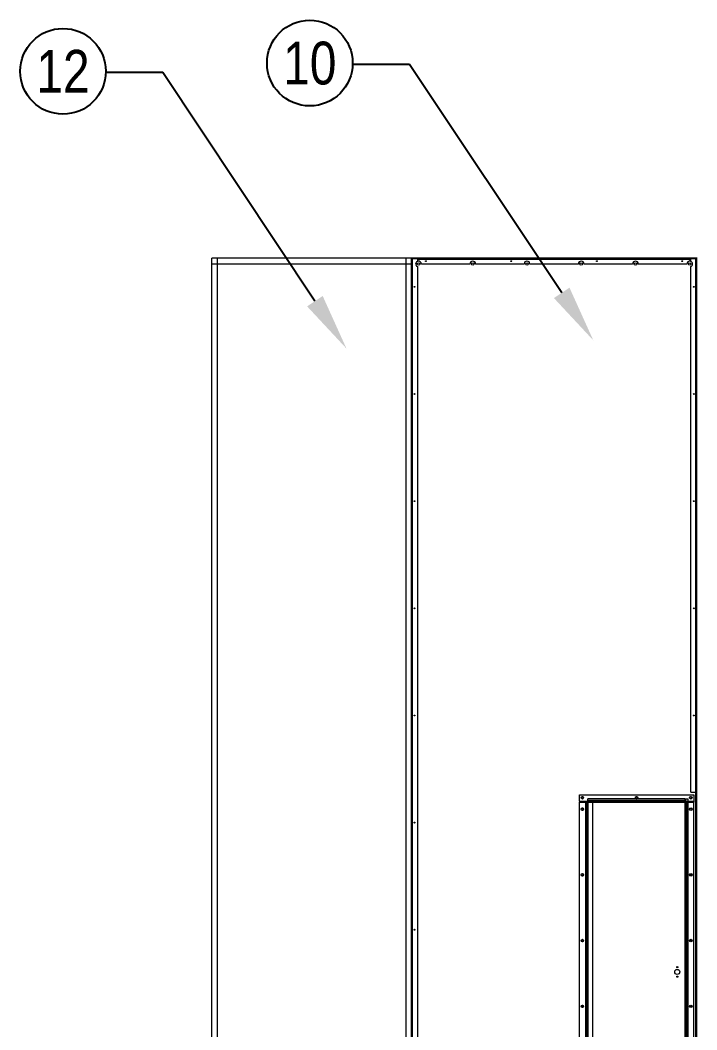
# Model space of a CAD drawing. Header units: millimetres. Extents: x -661384 to 33175, y -139129 to 24362.
# Drawn here: x 11989 to 14360, y 11649 to 15183 of the extents above; entities that cross this region are included whole.
import ezdxf
from ezdxf import colors
from ezdxf.entities.mleader import LeaderData, LeaderLine
from ezdxf.enums import TextEntityAlignment as Align
from ezdxf.math import Vec2, Vec3

# ---------------------------------------------------------------- set-up
doc = ezdxf.new("R2010")
doc.units = ezdxf.units.MM
doc.layers.add('냉각탑_dim', color=1, linetype='Continuous')
doc.layers.add('냉각탑_text', color=3, linetype='Continuous')
doc.styles.get("Standard").update_dxf_attribs({"font": 'arial.ttf'})

# ---------------------------------------------------------------- blocks, each defined once
blk = doc.blocks.new('A$C5FB90F76')
at = {"color": 7, "lineweight": 13}
for p, q in [((0, 0), (0, 1200)), ((2.8, 0), (2.8, 1200)), ((25, 0), (25, 1200))]:
    blk.add_line(p, q, dxfattribs=at)
at = {"color": 7, "lineweight": 13, "ltscale": 0.014}
for p, q in [((2.8, 1200), (0, 1200)), ((2.8, 0), (0, 0))]:
    blk.add_line(p, q, dxfattribs=at)
at = {"color": 7, "lineweight": 13, "ltscale": 0.111}
for p, q in [((25, 1200), (2.8, 1200)), ((2.8, 0), (25, 0))]:
    blk.add_line(p, q, dxfattribs=at)
at = {"color": 7, "lineweight": 13}
for centre in [(15, 1175), (15, 945), (15, 715), (15, 485), (15, 255), (15, 25)]:
    blk.add_circle(centre, 3, dxfattribs=at)
blk = doc.blocks.new('A$C6C1445C5')
at = {"color": 7, "lineweight": 13}
for p, q in [((0, 25), (400, 25)), ((0, 22.2), (400, 22.2)), ((0, 0), (400, 0))]:
    blk.add_line(p, q, dxfattribs=at)
at = {"color": 7, "lineweight": 13, "ltscale": 0.035}
for p, q in [((0, 22.2), (0, 25)), ((400, 22.2), (400, 25))]:
    blk.add_line(p, q, dxfattribs=at)
at = {"color": 7, "lineweight": 13, "ltscale": 0.2775}
for p, q in [((0, 22.2), (0, 0)), ((400, 0), (400, 22.2))]:
    blk.add_line(p, q, dxfattribs=at)
at = {"color": 7, "lineweight": 13}
for centre in [(10, 10), (200, 10), (390, 10)]:
    blk.add_circle(centre, 3, dxfattribs=at)
blk = doc.blocks.new('A$C01666899')
at = {"color": 4, "lineweight": 13}
for p, q in [((1212, 354), (0, 354)), ((0, 343.1), (0, 2.9)), ((6.6, 343.1), (6.6, 2.9)), ((1202.3, 347.4), (9.7, 347.4)), ((1202.3, 344), (9.7, 344)), ((10, 343.1), (10, 20)), ((11.4, 20), (11.4, 342.6)), ((11.4, 342.6), (1200.6, 342.6)), ((1200.6, 342.6), (1200.6, 20)), ((1202, 20), (1202, 343.1)), ((1205.4, 2.9), (1205.4, 343.1)), ((1212, 2.9), (1212, 343.1)), ((1202.3, 20), (9.7, 20)), ((1202.3, 3.4), (9.7, 3.4)), ((1202.3, 0), (9.7, 0))]:
    blk.add_line(p, q, dxfattribs=at)
at = {"color": 4, "lineweight": 13, "ltscale": 0.04}
for p, q in [((0, 346), (0, 354)), ((1212, 346), (1212, 354))]:
    blk.add_line(p, q, dxfattribs=at)
at = {"color": 4, "lineweight": 13, "ltscale": 0.0485}
for p, q in [((9.7, 346), (0, 346)), ((1212, 346), (1202.3, 346))]:
    blk.add_line(p, q, dxfattribs=at)
at = {"color": 4, "lineweight": 13, "ltscale": 0.033}
for p, q in [((6.6, 343.1), (0, 343.1)), ((1205.4, 343.1), (1212, 343.1)), ((6.6, 2.9), (0, 2.9)), ((1205.4, 2.9), (1212, 2.9))]:
    blk.add_line(p, q, dxfattribs=at)
at = {"color": 4, "lineweight": 13, "ltscale": 0.017}
for p, q in [((6.6, 343.1), (10, 343.1)), ((1205.4, 343.1), (1202, 343.1)), ((1202.3, 347.4), (1202.3, 344)), ((9.7, 3.4), (9.7, 0)), ((1202.3, 3.4), (1202.3, 0))]:
    blk.add_line(p, q, dxfattribs=at)
at = {"color": 4, "lineweight": 13, "ltscale": 0.0085}
for p, q in [((9.7, 344), (8, 344)), ((1202.3, 344), (1204, 344)), ((9.7, 2), (8, 2)), ((1202.3, 2), (1204, 2))]:
    blk.add_line(p, q, dxfattribs=at)
at = {"color": 4, "lineweight": 13, "ltscale": 0.0045}
for p, q in [((8, 343.1), (8, 344)), ((10, 343.1), (10, 344)), ((1202, 344), (1202, 343.1)), ((1204, 344), (1204, 343.1)), ((8, 2), (8, 2.9)), ((1204, 2.9), (1204, 2))]:
    blk.add_line(p, q, dxfattribs=at)
at = {"color": 4, "lineweight": 13, "ltscale": 0.007}
for p, q in [((9.7, 347.4), (9.7, 346)), ((1202.3, 347.4), (1202.3, 346))]:
    blk.add_line(p, q, dxfattribs=at)
at = {"color": 4, "lineweight": 13, "ltscale": 0.01}
blk.add_line((9.7, 346), (9.7, 344), dxfattribs=at)
at = {"color": 4, "lineweight": 13, "ltscale": 0.0155}
for p, q in [((6.6, 2.9), (9.7, 2.9)), ((1205.4, 2.9), (1202.3, 2.9))]:
    blk.add_line(p, q, dxfattribs=at)
at = {"color": 4, "lineweight": 13, "ltscale": 0.083}
for p, q in [((9.7, 20), (9.7, 3.4)), ((1202.3, 3.4), (1202.3, 20))]:
    blk.add_line(p, q, dxfattribs=at)
at = {"color": 4, "lineweight": 13}
for centre, radius in [((606, 316), 9), ((589.5, 316), 2), ((622.5, 316), 2)]:
    blk.add_circle(centre, radius, dxfattribs=at)
blk = doc.blocks.new('1')
at = {"color": 0, "lineweight": 20}
for p, q in [((14360.8, 14349.5), (12660.8, 14349.5)), ((12660.8, 11149.5), (12660.8, 14349.5)), ((12680.8, 11149.5), (12680.8, 14349.5)), ((13340.8, 14349.5), (13340.8, 11149.5)), ((13360.8, 14349.5), (13360.8, 11149.5)), ((13360.8, 14329.5), (12660.8, 14329.5))]:
    blk.add_line(p, q, dxfattribs=at)
at = {"color": 7, "lineweight": 20}
for p, q in [((13360.8, 11213.2), (13360.8, 14347.8)), ((13364.2, 11213.2), (13364.2, 14347.8)), ((13382.8, 14349.5), (14336.8, 14349.5)), ((14355.4, 14347.8), (14355.4, 11214.9)), ((14358.8, 14347.8), (14358.8, 11213.2)), ((13380.8, 14320.3), (13380.8, 11213.2)), ((13382.8, 14346.1), (14336.8, 14346.1)), ((14338.8, 12481.5), (14338.8, 14320.3)), ((13973.8, 12446.5), (13973.8, 11246.5)), ((14323.8, 12446.5), (13973.8, 12446.5)), ((14323.8, 12446.5), (14323.8, 11246.5))]:
    blk.add_line(p, q, dxfattribs=at)
at = {"color": 7, "lineweight": 20, "ltscale": 0.005667}
for p, q in [((13364.2, 14347.8), (13360.8, 14347.8)), ((13382.8, 14346.1), (13382.8, 14349.5)), ((14336.8, 14346.1), (14336.8, 14349.5)), ((14355.4, 14347.8), (14358.8, 14347.8))]:
    blk.add_line(p, q, dxfattribs=at)
at = {"color": 7, "lineweight": 20, "ltscale": 0.0015}
for p, q in [((13362.8, 14349.5), (13363.7, 14349.5)), ((14355.9, 14349.5), (14356.8, 14349.5))]:
    blk.add_line(p, q, dxfattribs=at)
at = {"color": 7, "lineweight": 20, "ltscale": 0.002833}
for p, q in [((13362.8, 14347.8), (13362.8, 14349.5)), ((13363.7, 14349.5), (13363.7, 14347.8)), ((14355.9, 14347.8), (14355.9, 14349.5)), ((14356.8, 14347.8), (14356.8, 14349.5))]:
    blk.add_line(p, q, dxfattribs=at)
at = {"color": 7, "lineweight": 20, "ltscale": 0.031833}
for p, q in [((13382.8, 14349.5), (13363.7, 14349.5)), ((14355.9, 14349.5), (14336.8, 14349.5))]:
    blk.add_line(p, q, dxfattribs=at)
at = {"color": 7, "lineweight": 20, "ltscale": 0.027667}
for p, q in [((13380.8, 14347.8), (13364.2, 14347.8)), ((14355.4, 14347.8), (14338.8, 14347.8)), ((14338.8, 12481.5), (14355.4, 12481.5))]:
    blk.add_line(p, q, dxfattribs=at)
at = {"color": 7, "lineweight": 20, "ltscale": 0.015225}
for p, q in [((13380.8, 14347.8), (13380.8, 14338.7)), ((14338.8, 14338.7), (14338.8, 14347.8))]:
    blk.add_line(p, q, dxfattribs=at)
at = {"color": 7, "lineweight": 20, "ltscale": 0.003333}
for p, q in [((13380.8, 14347.5), (13382.8, 14347.5)), ((14336.8, 14349.5), (14336.8, 14347.5)), ((14336.8, 14347.5), (14338.8, 14347.5)), ((13380.8, 14346.1), (13382.8, 14346.1)), ((14336.8, 14346.1), (14338.8, 14346.1))]:
    blk.add_line(p, q, dxfattribs=at)
at = {"color": 7, "lineweight": 20, "ltscale": 0.000512635}
blk.add_line((13382.8, 14349.5), (13382.8, 14349.2), dxfattribs=at)
at = {"color": 7, "lineweight": 20, "ltscale": 0.011337}
for p, q in [((13382.8, 14339.3), (13382.8, 14346.1)), ((14336.8, 14339.3), (14336.8, 14346.1))]:
    blk.add_line(p, q, dxfattribs=at)
at = {"color": 7, "lineweight": 20, "ltscale": 0.283333}
for p, q in [((13564.8, 14329.5), (13394.8, 14329.5)), ((13754.8, 14329.5), (13584.8, 14329.5)), ((13944.8, 14329.5), (13774.8, 14329.5)), ((14134.8, 14329.5), (13964.8, 14329.5)), ((14324.8, 14329.5), (14154.8, 14329.5))]:
    blk.add_line(p, q, dxfattribs=at)
at = {"color": 7, "lineweight": 20}
for centre, radius in [((13384.8, 14329.5), 4.5), ((13410.8, 14339.5), 1.5), ((13574.8, 14329.5), 4.5), ((13709.8, 14339.5), 1.5), ((13764.8, 14329.5), 4.5), ((13954.8, 14329.5), 4.5), ((14009.8, 14339.5), 1.5), ((14144.8, 14329.5), 4.5), ((14308.8, 14339.5), 1.5), ((14334.8, 14329.5), 4.5), ((13370.8, 14249.5), 1.5), ((14348.8, 14249.5), 1.5), ((13370.8, 13874.5), 1.5), ((14348.8, 13874.5), 1.5), ((13370.8, 13499.5), 1.5), ((14348.8, 13499.5), 1.5), ((13370.8, 13124.5), 1.5), ((14348.8, 13124.5), 1.5), ((13370.8, 12749.5), 1.5), ((14348.8, 12749.5), 1.5), ((13958.8, 12461.5), 4.5), ((14148.8, 12461.5), 4.5), ((14338.8, 12461.5), 4.5), ((13958.8, 12421.5), 4.5), ((14338.8, 12421.5), 4.5), ((13370.8, 12374.5), 1.5), ((13958.8, 12191.5), 4.5), ((14338.8, 12191.5), 4.5), ((13370.8, 11999.5), 1.5), ((13958.8, 11961.5), 4.5), ((14338.8, 11961.5), 4.5), ((13958.8, 11731.5), 4.5), ((14338.8, 11731.5), 4.5)]:
    blk.add_circle(centre, radius, dxfattribs=at)
for centre, start, end in [((13384.8, 14329.5), 113.5782, 246.4218), ((13384.8, 14329.5), 0, 101.537), ((13574.8, 14329.5), 0, 180), ((13764.8, 14329.5), 0, 180), ((13954.8, 14329.5), 0, 180), ((14144.8, 14329.5), 0, 180), ((14334.8, 14329.5), 78.463, 180), ((14334.8, 14329.5), 293.5782, 66.4218)]:
    blk.add_arc(centre, 10, start, end, dxfattribs=at)
at = {"lineweight": 20, "xscale": -1, "rotation": 180}
blk.add_blockref('A$C6C1445C5', (13948.8, 12471.5), dxfattribs=at)
at = {"lineweight": 20, "xscale": -1}
blk.add_blockref('A$C5FB90F76', (13973.8, 11246.5), dxfattribs=at)
at = {"lineweight": 20, "rotation": 270}
blk.add_blockref('A$C01666899', (13975.3, 12457.9), dxfattribs=at)
at = {"lineweight": 20}
blk.add_blockref('A$C5FB90F76', (14323.8, 11246.5), dxfattribs=at)

msp = doc.modelspace()

# ---------------------------------------------------------------- linework, layer by layer
at = {"layer": '냉각탑_dim', "linetype": 'ByBlock', "lineweight": -3}
for centre in [(13004.1, 15032.8), (12139.5, 15003.9)]:
    msp.add_circle(centre, 150, dxfattribs=at)

# ---------------------------------------------------------------- block references
msp.add_blockref('1', (0, 0))

# ---------------------------------------------------------------- texts
at = {"layer": '냉각탑_text', "width": 0.8}
for s, p in [('10', (13004.1, 15032.8)), ('12', (12139.5, 15003.9))]:
    msp.add_text(s, height=150, dxfattribs=at).set_placement(p, align=Align.MIDDLE_CENTER)

# ---------------------------------------------------------------- leaders
at = {"layer": '냉각탑_dim', "lineweight": -3}
ml = msp.add_multileader_mtext('Standard', dxfattribs=at)
ml.set_content('')
ml.set_leader_properties(color=256)
ml.build(insert=Vec2(0, 0))
ml.multileader.update_dxf_attribs({"text_right_attachment_type": 6, "dogleg_length": 5, "arrow_head_size": 199.5, "scale": 30})
ctx = ml.context
ctx.base_point, ctx.scale, ctx.char_height, ctx.arrow_head_size, ctx.landing_gap_size, ctx.plane_origin = Vec3(13154, 15028.2), 30, 7.18, 199.5, 3.59, Vec3(13745.9, 14686.4)
ctx.right_attachment, ctx.text_align_type = 6, 2
notes = []
notes.append((ctx, [(0, (1, 1, 0), (13353.5, 15028.2), (-1, 0), 199.5, [(0, [(13997.1, 14062.4)], 0, [])])]))
ctx.mtext, ml.multileader.dxf.content_type = None, 0
ml = msp.add_multileader_mtext('Standard', dxfattribs=at)
ml.set_content('')
ml.set_leader_properties(color=256)
ml.build(insert=Vec2(0, 0))
ml.multileader.update_dxf_attribs({"text_right_attachment_type": 6, "dogleg_length": 5, "arrow_head_size": 199.5, "scale": 30})
ctx = ml.context
ctx.base_point, ctx.scale, ctx.char_height, ctx.arrow_head_size, ctx.landing_gap_size, ctx.plane_origin = Vec3(12289.4, 14999.3), 30, 7.18, 199.5, 3.59, Vec3(12881.3, 14657.5)
ctx.right_attachment, ctx.text_align_type = 6, 2
notes.append((ctx, [(0, (1, 1, 0), (12488.9, 14999.3), (-1, 0), 199.5, [(0, [(13132.5, 14033.5)], 0, [])])]))
ctx.mtext, ml.multileader.dxf.content_type = None, 0
for ctx, leaders in notes:
    for number, flags, end, landing, length, lines in leaders:
        leader = LeaderData()
        leader.index, (leader.has_last_leader_line, leader.has_dogleg_vector, leader.attachment_direction) = number, flags
        leader.last_leader_point, leader.dogleg_vector, leader.dogleg_length = Vec3(end), Vec3(landing), length
        for number, points, colour, breaks in lines:
            line = LeaderLine()
            line.index, line.vertices, line.color, line.breaks = number, Vec3.list(points), colors.encode_raw_color(colour), breaks
            leader.lines.append(line)
        ctx.leaders.append(leader)

doc.saveas('drawing.dxf')
